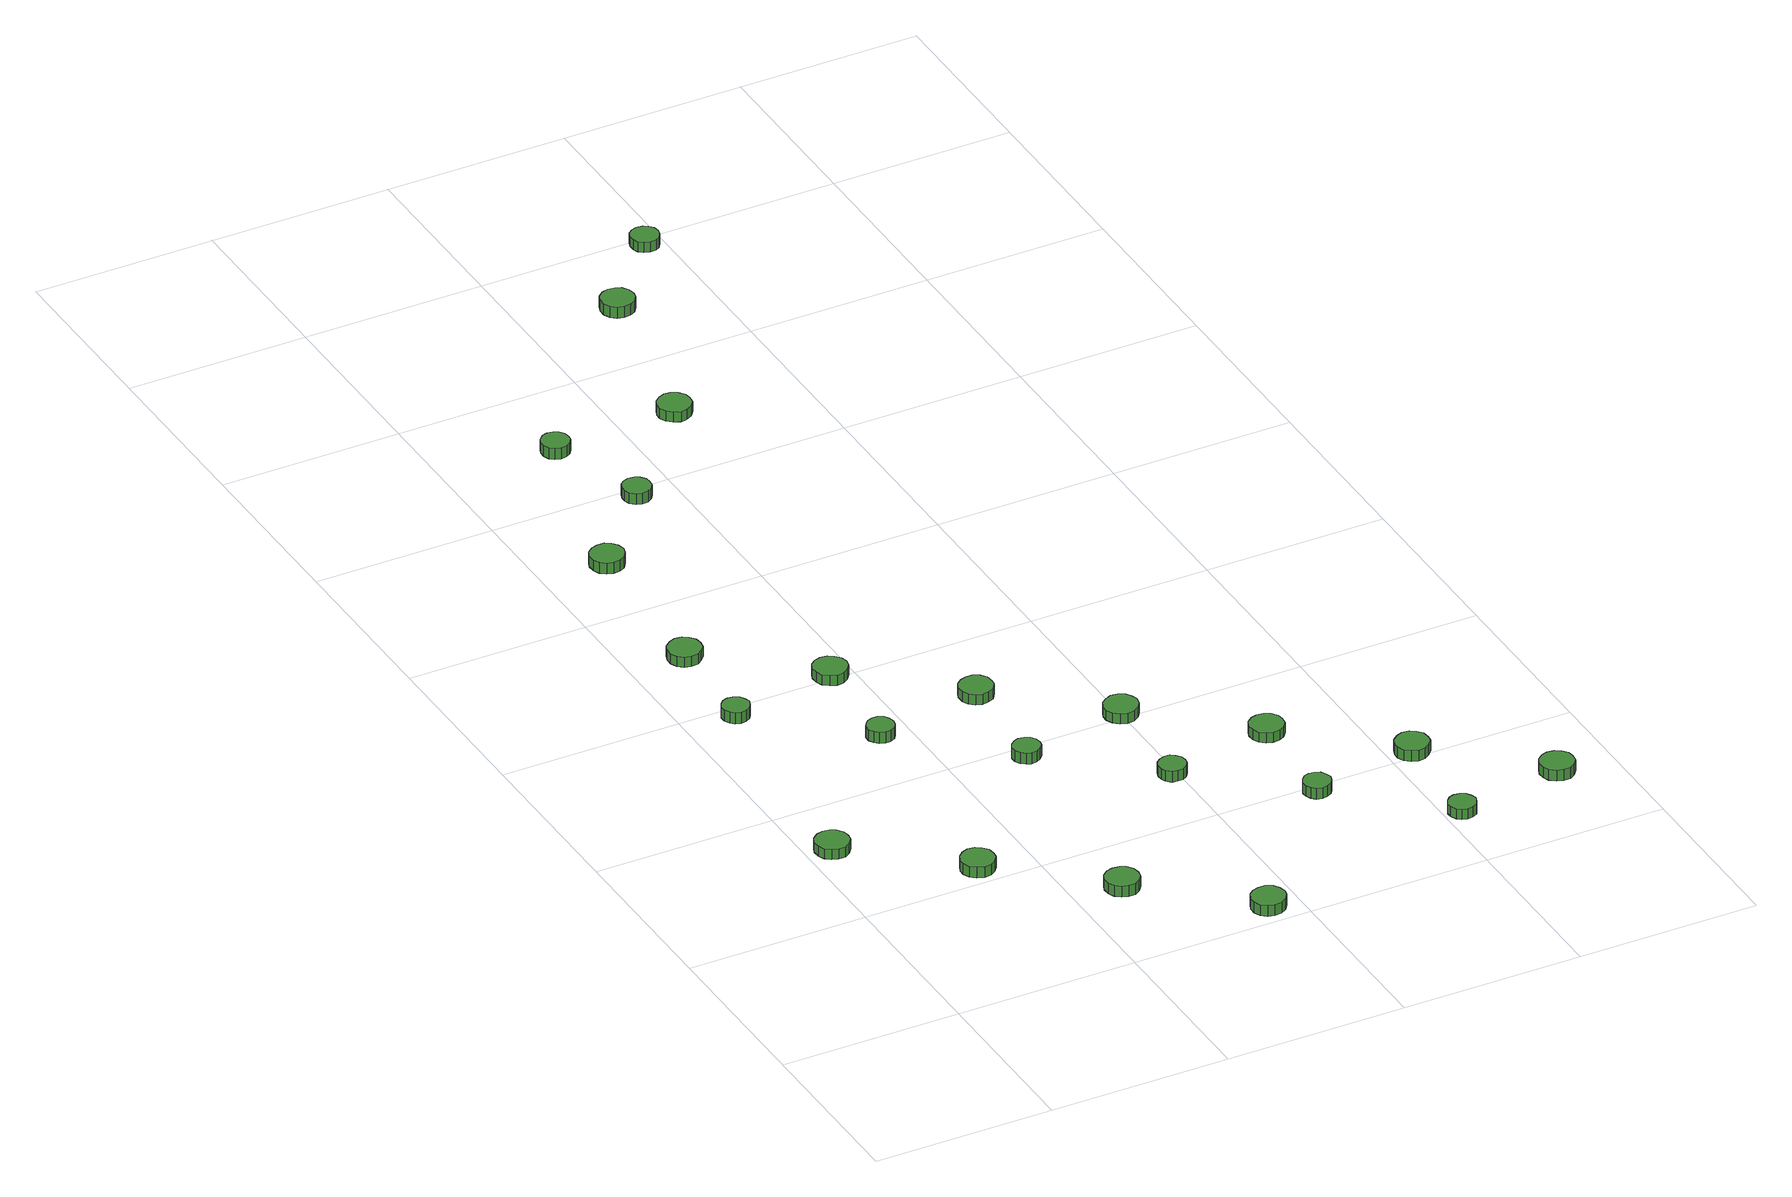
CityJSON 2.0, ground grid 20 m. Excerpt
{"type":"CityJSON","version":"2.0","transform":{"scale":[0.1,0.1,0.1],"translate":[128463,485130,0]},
"CityObjects":{
"tree1":{"type":"SolitaryVegetationObject","attributes":{"function":"something"},"geometry":[{"type":"MultiSurface","lod":"1","boundaries":[[[0,1,2,3,4,5,6,7,8,9,10,11,12,13,14]],[[15,16,17,18,19,20,21,22,23,24,25,26,27,28,29]],[[0,29,28,1]],[[1,28,27,2]],[[2,27,26,3]],[[3,26,25,4]],[[4,25,24,5]],[[5,24,23,6]],[[6,23,22,7]],[[7,22,21,8]],[[8,21,20,9]],[[9,20,19,10]],[[10,19,18,11]],[[11,18,17,12]],[[12,17,16,13]],[[13,16,15,14]],[[14,15,29,0]]]}]},
"tree2":{"type":"SolitaryVegetationObject","attributes":{"function":"something"},"geometry":[{"type":"MultiSurface","lod":"1","boundaries":[[[30,31,32,33,34,35,36,37,38,39,40,41,42,43,44]],[[45,46,47,48,49,50,51,52,53,54,55,56,57,58,59]],[[30,59,58,31]],[[31,58,57,32]],[[32,57,56,33]],[[33,56,55,34]],[[34,55,54,35]],[[35,54,53,36]],[[36,53,52,37]],[[37,52,51,38]],[[38,51,50,39]],[[39,50,49,40]],[[40,49,48,41]],[[41,48,47,42]],[[42,47,46,43]],[[43,46,45,44]],[[44,45,59,30]]]}]},
"tree3":{"type":"SolitaryVegetationObject","attributes":{"function":"something"},"geometry":[{"type":"MultiSurface","lod":"1","boundaries":[[[60,61,62,63,64,65,66,67,68,69,70,71,72,73,74]],[[75,76,77,78,79,80,81,82,83,84,85,86,87,88,89]],[[60,89,88,61]],[[61,88,87,62]],[[62,87,86,63]],[[63,86,85,64]],[[64,85,84,65]],[[65,84,83,66]],[[66,83,82,67]],[[67,82,81,68]],[[68,81,80,69]],[[69,80,79,70]],[[70,79,78,71]],[[71,78,77,72]],[[72,77,76,73]],[[73,76,75,74]],[[74,75,89,60]]]}]},
"tree4":{"type":"SolitaryVegetationObject","attributes":{"function":"something"},"geometry":[{"type":"MultiSurface","lod":"1","boundaries":[[[90,91,92,93,94,95,96,97,98,99,100,101,102,103,104]],[[105,106,107,108,109,110,111,112,113,114,115,116,117,118,119]],[[90,119,118,91]],[[91,118,117,92]],[[92,117,116,93]],[[93,116,115,94]],[[94,115,114,95]],[[95,114,113,96]],[[96,113,112,97]],[[97,112,111,98]],[[98,111,110,99]],[[99,110,109,100]],[[100,109,108,101]],[[101,108,107,102]],[[102,107,106,103]],[[103,106,105,104]],[[104,105,119,90]]]}]},
"tree5":{"type":"SolitaryVegetationObject","attributes":{"function":"something"},"geometry":[{"type":"MultiSurface","lod":"1","boundaries":[[[120,121,122,123,124,125,126,127,128,129,130,131,132,133,134]],[[135,136,137,138,139,140,141,142,143,144,145,146,147,148,149]],[[120,149,148,121]],[[121,148,147,122]],[[122,147,146,123]],[[123,146,145,124]],[[124,145,144,125]],[[125,144,143,126]],[[126,143,142,127]],[[127,142,141,128]],[[128,141,140,129]],[[129,140,139,130]],[[130,139,138,131]],[[131,138,137,132]],[[132,137,136,133]],[[133,136,135,134]],[[134,135,149,120]]]}]},
"tree6":{"type":"SolitaryVegetationObject","attributes":{"function":"something"},"geometry":[{"type":"MultiSurface","lod":"1","boundaries":[[[150,151,152,153,154,155,156,157,158,159,160,161,162,163,164]],[[165,166,167,168,169,170,171,172,173,174,175,176,177,178,179]],[[150,179,178,151]],[[151,178,177,152]],[[152,177,176,153]],[[153,176,175,154]],[[154,175,174,155]],[[155,174,173,156]],[[156,173,172,157]],[[157,172,171,158]],[[158,171,170,159]],[[159,170,169,160]],[[160,169,168,161]],[[161,168,167,162]],[[162,167,166,163]],[[163,166,165,164]],[[164,165,179,150]]]}]},
"tree7":{"type":"SolitaryVegetationObject","attributes":{"function":"something"},"geometry":[{"type":"MultiSurface","lod":"1","boundaries":[[[180,181,182,183,184,185,186,187,188,189,190,191,192,193,194]],[[195,196,197,198,199,200,201,202,203,204,205,206,207,208,209]],[[180,209,208,181]],[[181,208,207,182]],[[182,207,206,183]],[[183,206,205,184]],[[184,205,204,185]],[[185,204,203,186]],[[186,203,202,187]],[[187,202,201,188]],[[188,201,200,189]],[[189,200,199,190]],[[190,199,198,191]],[[191,198,197,192]],[[192,197,196,193]],[[193,196,195,194]],[[194,195,209,180]]]}]},
"tree8":{"type":"SolitaryVegetationObject","attributes":{"function":"something"},"geometry":[{"type":"MultiSurface","lod":"1","boundaries":[[[210,211,212,213,214,215,216,217,218,219,220,221,222,223,224]],[[225,226,227,228,229,230,231,232,233,234,235,236,237,238,239]],[[210,239,238,211]],[[211,238,237,212]],[[212,237,236,213]],[[213,236,235,214]],[[214,235,234,215]],[[215,234,233,216]],[[216,233,232,217]],[[217,232,231,218]],[[218,231,230,219]],[[219,230,229,220]],[[220,229,228,221]],[[221,228,227,222]],[[222,227,226,223]],[[223,226,225,224]],[[224,225,239,210]]]}]},
"tree9":{"type":"SolitaryVegetationObject","attributes":{"function":"something"},"geometry":[{"type":"MultiSurface","lod":"1","boundaries":[[[240,241,242,243,244,245,246,247,248,249,250,251,252,253,254]],[[255,256,257,258,259,260,261,262,263,264,265,266,267,268,269]],[[240,269,268,241]],[[241,268,267,242]],[[242,267,266,243]],[[243,266,265,244]],[[244,265,264,245]],[[245,264,263,246]],[[246,263,262,247]],[[247,262,261,248]],[[248,261,260,249]],[[249,260,259,250]],[[250,259,258,251]],[[251,258,257,252]],[[252,257,256,253]],[[253,256,255,254]],[[254,255,269,240]]]}]},
"tree10":{"type":"SolitaryVegetationObject","attributes":{"function":"something"},"geometry":[{"type":"MultiSurface","lod":"1","boundaries":[[[270,271,272,273,274,275,276,277,278,279,280,281,282,283,284]],[[285,286,287,288,289,290,291,292,293,294,295,296,297,298,299]],[[270,299,298,271]],[[271,298,297,272]],[[272,297,296,273]],[[273,296,295,274]],[[274,295,294,275]],[[275,294,293,276]],[[276,293,292,277]],[[277,292,291,278]],[[278,291,290,279]],[[279,290,289,280]],[[280,289,288,281]],[[281,288,287,282]],[[282,287,286,283]],[[283,286,285,284]],[[284,285,299,270]]]}]},
"tree11":{"type":"SolitaryVegetationObject","attributes":{"function":"something"},"geometry":[{"type":"MultiSurface","lod":"1","boundaries":[[[300,301,302,303,304,305,306,307,308,309,310,311,312,313,314]],[[315,316,317,318,319,320,321,322,323,324,325,326,327,328,329]],[[300,329,328,301]],[[301,328,327,302]],[[302,327,326,303]],[[303,326,325,304]],[[304,325,324,305]],[[305,324,323,306]],[[306,323,322,307]],[[307,322,321,308]],[[308,321,320,309]],[[309,320,319,310]],[[310,319,318,311]],[[311,318,317,312]],[[312,317,316,313]],[[313,316,315,314]],[[314,315,329,300]]]}]},
"tree12":{"type":"SolitaryVegetationObject","attributes":{"function":"something"},"geometry":[{"type":"MultiSurface","lod":"1","boundaries":[[[330,331,332,333,334,335,336,337,338,339,340,341,342,343,344]],[[345,346,347,348,349,350,351,352,353,354,355,356,357,358,359]],[[330,359,358,331]],[[331,358,357,332]],[[332,357,356,333]],[[333,356,355,334]],[[334,355,354,335]],[[335,354,353,336]],[[336,353,352,337]],[[337,352,351,338]],[[338,351,350,339]],[[339,350,349,340]],[[340,349,348,341]],[[341,348,347,342]],[[342,347,346,343]],[[343,346,345,344]],[[344,345,359,330]]]}]},
"tree13":{"type":"SolitaryVegetationObject","attributes":{"function":"something"},"geometry":[{"type":"MultiSurface","lod":"1","boundaries":[[[360,361,362,363,364,365,366,367,368,369,370,371,372,373,374]],[[375,376,377,378,379,380,381,382,383,384,385,386,387,388,389]],[[360,389,388,361]],[[361,388,387,362]],[[362,387,386,363]],[[363,386,385,364]],[[364,385,384,365]],[[365,384,383,366]],[[366,383,382,367]],[[367,382,381,368]],[[368,381,380,369]],[[369,380,379,370]],[[370,379,378,371]],[[371,378,377,372]],[[372,377,376,373]],[[373,376,375,374]],[[374,375,389,360]]]}]},
"tree14":{"type":"SolitaryVegetationObject","attributes":{"function":"something"},"geometry":[{"type":"MultiSurface","lod":"1","boundaries":[[[390,391,392,393,394,395,396,397,398,399,400,401,402,403,404]],[[405,406,407,408,409,410,411,412,413,414,415,416,417,418,419]],[[390,419,418,391]],[[391,418,417,392]],[[392,417,416,393]],[[393,416,415,394]],[[394,415,414,395]],[[395,414,413,396]],[[396,413,412,397]],[[397,412,411,398]],[[398,411,410,399]],[[399,410,409,400]],[[400,409,408,401]],[[401,408,407,402]],[[402,407,406,403]],[[403,406,405,404]],[[404,405,419,390]]]}]},
"tree15":{"type":"SolitaryVegetationObject","attributes":{"function":"something"},"geometry":[{"type":"MultiSurface","lod":"1","boundaries":[[[420,421,422,423,424,425,426,427,428,429,430,431,432,433,434]],[[435,436,437,438,439,440,441,442,443,444,445,446,447,448,449]],[[420,449,448,421]],[[421,448,447,422]],[[422,447,446,423]],[[423,446,445,424]],[[424,445,444,425]],[[425,444,443,426]],[[426,443,442,427]],[[427,442,441,428]],[[428,441,440,429]],[[429,440,439,430]],[[430,439,438,431]],[[431,438,437,432]],[[432,437,436,433]],[[433,436,435,434]],[[434,435,449,420]]]}]},
"tree16":{"type":"SolitaryVegetationObject","attributes":{"function":"something"},"geometry":[{"type":"MultiSurface","lod":"1","boundaries":[[[450,451,452,453,454,455,456,457,458,459,460,461,462,463,464]],[[465,466,467,468,469,470,471,472,473,474,475,476,477,478,479]],[[450,479,478,451]],[[451,478,477,452]],[[452,477,476,453]],[[453,476,475,454]],[[454,475,474,455]],[[455,474,473,456]],[[456,473,472,457]],[[457,472,471,458]],[[458,471,470,459]],[[459,470,469,460]],[[460,469,468,461]],[[461,468,467,462]],[[462,467,466,463]],[[463,466,465,464]],[[464,465,479,450]]]}]},
"tree17":{"type":"SolitaryVegetationObject","attributes":{"function":"something"},"geometry":[{"type":"MultiSurface","lod":"1","boundaries":[[[480,481,482,483,484,485,486,487,488,489,490,491,492,493,494]],[[495,496,497,498,499,500,501,502,503,504,505,506,507,508,509]],[[480,509,508,481]],[[481,508,507,482]],[[482,507,506,483]],[[483,506,505,484]],[[484,505,504,485]],[[485,504,503,486]],[[486,503,502,487]],[[487,502,501,488]],[[488,501,500,489]],[[489,500,499,490]],[[490,499,498,491]],[[491,498,497,492]],[[492,497,496,493]],[[493,496,495,494]],[[494,495,509,480]]]}]},
"tree18":{"type":"SolitaryVegetationObject","attributes":{"function":"something"},"geometry":[{"type":"MultiSurface","lod":"1","boundaries":[[[510,511,512,513,514,515,516,517,518,519,520,521,522,523,524]],[[525,526,527,528,529,530,531,532,533,534,535,536,537,538,539]],[[510,539,538,511]],[[511,538,537,512]],[[512,537,536,513]],[[513,536,535,514]],[[514,535,534,515]],[[515,534,533,516]],[[516,533,532,517]],[[517,532,531,518]],[[518,531,530,519]],[[519,530,529,520]],[[520,529,528,521]],[[521,528,527,522]],[[522,527,526,523]],[[523,526,525,524]],[[524,525,539,510]]]}]},
"tree19":{"type":"SolitaryVegetationObject","attributes":{"function":"something"},"geometry":[{"type":"MultiSurface","lod":"1","boundaries":[[[540,541,542,543,544,545,546,547,548,549,550,551,552,553,554]],[[555,556,557,558,559,560,561,562,563,564,565,566,567,568,569]],[[540,569,568,541]],[[541,568,567,542]],[[542,567,566,543]],[[543,566,565,544]],[[544,565,564,545]],[[545,564,563,546]],[[546,563,562,547]],[[547,562,561,548]],[[548,561,560,549]],[[549,560,559,550]],[[550,559,558,551]],[[551,558,557,552]],[[552,557,556,553]],[[553,556,555,554]],[[554,555,569,540]]]}]},
"tree20":{"type":"SolitaryVegetationObject","attributes":{"function":"something"},"geometry":[{"type":"MultiSurface","lod":"1","boundaries":[[[570,571,572,573,574,575,576,577,578,579,580,581,582,583,584]],[[585,586,587,588,589,590,591,592,593,594,595,596,597,598,599]],[[570,599,598,571]],[[571,598,597,572]],[[572,597,596,573]],[[573,596,595,574]],[[574,595,594,575]],[[575,594,593,576]],[[576,593,592,577]],[[577,592,591,578]],[[578,591,590,579]],[[579,590,589,580]],[[580,589,588,581]],[[581,588,587,582]],[[582,587,586,583]],[[583,586,585,584]],[[584,585,599,570]]]}]},
"tree21":{"type":"SolitaryVegetationObject","attributes":{"function":"something"},"geometry":[{"type":"MultiSurface","lod":"1","boundaries":[[[600,601,602,603,604,605,606,607,608,609,610,611,612,613,614]],[[615,616,617,618,619,620,621,622,623,624,625,626,627,628,629]],[[600,629,628,601]],[[601,628,627,602]],[[602,627,626,603]],[[603,626,625,604]],[[604,625,624,605]],[[605,624,623,606]],[[606,623,622,607]],[[607,622,621,608]],[[608,621,620,609]],[[609,620,619,610]],[[610,619,618,611]],[[611,618,617,612]],[[612,617,616,613]],[[613,616,615,614]],[[614,615,629,600]]]}]},
"tree22":{"type":"SolitaryVegetationObject","attributes":{"function":"something"},"geometry":[{"type":"MultiSurface","lod":"1","boundaries":[[[630,631,632,633,634,635,636,637,638,639,640,641,642,643,644]],[[645,646,647,648,649,650,651,652,653,654,655,656,657,658,659]],[[630,659,658,631]],[[631,658,657,632]],[[632,657,656,633]],[[633,656,655,634]],[[634,655,654,635]],[[635,654,653,636]],[[636,653,652,637]],[[637,652,651,638]],[[638,651,650,639]],[[639,650,649,640]],[[640,649,648,641]],[[641,648,647,642]],[[642,647,646,643]],[[643,646,645,644]],[[644,645,659,630]]]}]},
"tree23":{"type":"SolitaryVegetationObject","attributes":{"function":"something"},"geometry":[{"type":"MultiSurface","lod":"1","boundaries":[[[660,661,662,663,664,665,666,667,668,669,670,671,672,673,674]],[[675,676,677,678,679,680,681,682,683,684,685,686,687,688,689]],[[660,689,688,661]],[[661,688,687,662]],[[662,687,686,663]],[[663,686,685,664]],[[664,685,684,665]],[[665,684,683,666]],[[666,683,682,667]],[[667,682,681,668]],[[668,681,680,669]],[[669,680,679,670]],[[670,679,678,671]],[[671,678,677,672]],[[672,677,676,673]],[[673,676,675,674]],[[674,675,689,660]]]}]}
},
"vertices":[
[43,318,22],[42,325,22],[37,332,22],[31,335,22],[23,336,22],[16,334,22],[10,329,22],[7,322,22],[7,314,22],[10,307,22],[16,302,22],[23,300,22],[31,300,22],[37,304,22],[42,310,22],[42,310,10],[37,304,10],[31,300,10],[23,300,10],[16,302,10],[10,307,10],[7,314,10],[7,322,10],[10,329,10],[16,334,10],[23,336,10],[31,335,10],[37,332,10],[42,325,10],[43,318,10],
[156,219,23],[155,227,23],[150,233,23],[144,237,23],[136,238,23],[129,235,23],[123,230,23],[120,223,23],[120,216,23],[123,209,23],[129,204,23],[136,201,23],[144,202,23],[150,206,23],[155,212,23],[155,212,10],[150,206,10],[144,202,10],[136,201,10],[129,204,10],[123,209,10],[120,216,10],[120,223,10],[123,230,10],[129,235,10],[136,238,10],[144,237,10],[150,233,10],[155,227,10],[156,219,10],
[68,577,25],[66,583,25],[63,588,25],[57,591,25],[51,592,25],[45,590,25],[41,586,25],[38,580,25],[38,574,25],[41,568,25],[45,564,25],[51,562,25],[57,563,25],[63,566,25],[66,571,25],[66,571,12],[63,566,12],[57,563,12],[51,562,12],[45,564,12],[41,568,12],[38,574,12],[38,580,12],[41,586,12],[45,590,12],[51,592,12],[57,591,12],[63,588,12],[66,583,12],[68,577,12],
[77,698,22],[76,706,22],[71,712,22],[65,716,22],[57,717,22],[50,714,22],[44,709,22],[41,702,22],[41,694,22],[44,687,22],[50,682,22],[57,680,22],[65,681,22],[71,685,22],[76,691,22],[76,691,10],[71,685,10],[65,681,10],[57,680,10],[50,682,10],[44,687,10],[41,694,10],[41,702,10],[44,709,10],[50,714,10],[57,717,10],[65,716,10],[71,712,10],[76,706,10],[77,698,10],
[268,121,23],[267,128,23],[262,135,23],[256,138,23],[248,139,23],[241,137,23],[235,132,23],[232,125,23],[232,117,23],[235,110,23],[241,105,23],[248,103,23],[256,103,23],[262,107,23],[267,113,23],[267,113,10],[262,107,10],[256,103,10],[248,103,10],[241,105,10],[235,110,10],[232,117,10],[232,125,10],[235,132,10],[241,137,10],[248,139,10],[256,138,10],[262,135,10],[267,128,10],[268,121,10],
[180,478,24],[178,485,24],[175,490,24],[169,493,24],[163,493,24],[157,491,24],[153,487,24],[150,482,24],[150,475,24],[153,470,24],[157,466,24],[163,464,24],[169,464,24],[175,467,24],[178,472,24],[178,472,11],[175,467,11],[169,464,11],[163,464,11],[157,466,11],[153,470,11],[150,475,11],[150,482,11],[153,487,11],[157,491,11],[163,493,11],[169,493,11],[175,490,11],[178,485,11],[180,478,11],
[89,885,23],[87,893,23],[82,899,23],[76,903,23],[68,903,23],[61,901,23],[55,896,23],[52,889,23],[52,881,23],[55,874,23],[61,869,23],[68,867,23],[76,868,23],[82,871,23],[87,878,23],[87,878,10],[82,871,10],[76,868,10],[68,867,10],[61,869,10],[55,874,10],[52,881,10],[52,889,10],[55,896,10],[61,901,10],[68,903,10],[76,903,10],[82,899,10],[87,893,10],[89,885,10],
[191,600,22],[189,607,22],[184,613,22],[178,617,22],[170,618,22],[163,616,22],[157,611,22],[154,604,22],[154,596,22],[157,589,22],[163,584,22],[170,581,22],[178,582,22],[184,586,22],[189,592,22],[189,592,10],[184,586,10],[178,582,10],[170,581,10],[163,584,10],[157,589,10],[154,596,10],[154,604,10],[157,611,10],[163,616,10],[170,618,10],[178,617,10],[184,613,10],[189,607,10],[191,600,10],
[382,21,23],[380,29,23],[376,35,23],[369,39,23],[361,39,23],[354,37,23],[348,32,23],[345,25,23],[345,17,23],[348,10,23],[354,5,23],[361,3,23],[369,4,23],[376,8,23],[380,14,23],[380,14,10],[376,8,10],[369,4,10],[361,3,10],[354,5,10],[348,10,10],[345,17,10],[345,25,10],[348,32,10],[354,37,10],[361,39,10],[369,39,10],[376,35,10],[380,29,10],[382,21,10],
[293,379,22],[292,385,22],[288,390,22],[283,393,22],[276,394,22],[271,392,22],[266,388,22],[263,382,22],[263,376,22],[266,370,22],[271,366,22],[276,364,22],[283,365,22],[288,368,22],[292,373,22],[292,373,9],[288,368,9],[283,365,9],[276,364,9],[271,366,9],[266,370,9],[263,376,9],[263,382,9],[266,388,9],[271,392,9],[276,394,9],[283,393,9],[288,390,9],[292,385,9],[293,379,9],
[303,500,22],[302,508,22],[297,514,22],[290,518,22],[283,518,22],[276,516,22],[270,511,22],[267,504,22],[267,496,22],[270,489,22],[276,484,22],[283,482,22],[290,483,22],[297,486,22],[302,493,22],[302,493,10],[297,486,10],[290,483,10],[283,482,10],[276,484,10],[270,489,10],[267,496,10],[267,504,10],[270,511,10],[276,516,10],[283,518,10],[290,518,10],[297,514,10],[302,508,10],[303,500,10],
[171,984,21],[170,990,21],[166,995,21],[161,998,21],[154,999,21],[148,997,21],[143,993,21],[141,987,21],[141,981,21],[143,975,21],[148,970,21],[154,968,21],[161,969,21],[166,972,21],[170,977,21],[170,977,8],[166,972,8],[161,969,8],[154,968,8],[148,970,8],[143,975,8],[141,981,8],[141,987,8],[143,993,8],[148,997,8],[154,999,8],[161,998,8],[166,995,8],[170,990,8],[171,984,8],
[139,1097,19],[138,1104,19],[134,1109,19],[129,1112,19],[122,1113,19],[116,1111,19],[111,1106,19],[109,1101,19],[109,1094,19],[111,1088,19],[116,1084,19],[122,1082,19],[129,1083,19],[134,1086,19],[138,1091,19],[138,1091,6],[134,1086,6],[129,1083,6],[122,1082,6],[116,1084,6],[111,1088,6],[109,1094,6],[109,1101,6],[111,1106,6],[116,1111,6],[122,1113,6],[129,1112,6],[134,1109,6],[138,1104,6],[139,1097,6],
[406,280,23],[405,286,23],[401,291,23],[396,295,23],[390,295,23],[384,293,23],[379,289,23],[377,283,23],[377,277,23],[379,272,23],[384,267,23],[390,266,23],[396,266,23],[401,269,23],[405,274,23],[405,274,10],[401,269,10],[396,266,10],[390,266,10],[384,267,10],[379,272,10],[377,277,10],[377,283,10],[379,289,10],[384,293,10],[390,295,10],[396,295,10],[401,291,10],[405,286,10],[406,280,10],
[416,402,22],[414,409,22],[410,415,22],[403,419,22],[395,420,22],[388,417,22],[382,412,22],[379,405,22],[379,398,22],[382,391,22],[388,386,22],[395,383,22],[403,384,22],[410,388,22],[414,394,22],[414,394,10],[410,388,10],[403,384,10],[395,383,10],[388,386,10],[382,391,10],[379,398,10],[379,405,10],[382,412,10],[388,417,10],[395,420,10],[403,419,10],[410,415,10],[414,409,10],[416,402,10],
[519,182,25],[517,188,25],[514,193,25],[508,196,25],[502,197,25],[496,195,25],[492,191,25],[489,185,25],[489,179,25],[492,173,25],[496,169,25],[502,167,25],[508,168,25],[514,171,25],[517,176,25],[517,176,12],[514,171,12],[508,168,12],[502,167,12],[496,169,12],[492,173,12],[489,179,12],[489,185,12],[492,191,12],[496,195,12],[502,197,12],[508,196,12],[514,193,12],[517,188,12],[519,182,12],
[281,1106,17],[280,1113,17],[275,1119,17],[268,1123,17],[261,1124,17],[254,1121,17],[248,1116,17],[245,1109,17],[245,1102,17],[248,1095,17],[254,1090,17],[261,1087,17],[268,1088,17],[275,1092,17],[280,1098,17],[280,1098,5],[275,1092,5],[268,1088,5],[261,1087,5],[254,1090,5],[248,1095,5],[245,1102,5],[245,1109,5],[248,1116,5],[254,1121,5],[261,1124,5],[268,1123,5],[275,1119,5],[280,1113,5],[281,1106,5],
[528,302,22],[527,309,22],[522,316,22],[516,319,22],[508,320,22],[501,318,22],[495,313,22],[492,306,22],[492,298,22],[495,291,22],[501,286,22],[508,284,22],[516,285,22],[522,288,22],[527,294,22],[527,294,10],[522,288,10],[516,285,10],[508,284,10],[501,286,10],[495,291,10],[492,298,10],[492,306,10],[495,313,10],[501,318,10],[508,320,10],[516,319,10],[522,316,10],[527,309,10],[528,302,10],
[631,82,23],[629,88,23],[626,93,23],[620,96,23],[614,97,23],[608,95,23],[604,91,23],[601,85,23],[601,79,23],[604,73,23],[608,69,23],[614,67,23],[620,68,23],[626,71,23],[629,76,23],[629,76,11],[626,71,11],[620,68,11],[614,67,11],[608,69,11],[604,73,11],[601,79,11],[601,85,11],[604,91,11],[608,95,11],[614,97,11],[620,96,11],[626,93,11],[629,88,11],[631,82,11],
[641,203,23],[640,211,23],[635,217,23],[629,221,23],[621,222,23],[614,219,23],[608,214,23],[605,207,23],[605,200,23],[608,193,23],[614,188,23],[621,185,23],[629,186,23],[635,190,23],[640,196,23],[640,196,10],[635,190,10],[629,186,10],[621,185,10],[614,188,10],[608,193,10],[605,200,10],[605,207,10],[608,214,10],[614,219,10],[621,222,10],[629,221,10],[635,217,10],[640,211,10],[641,203,10],
[320,1300,18],[319,1307,18],[314,1314,18],[308,1317,18],[300,1318,18],[293,1316,18],[287,1311,18],[284,1304,18],[284,1296,18],[287,1289,18],[293,1284,18],[300,1282,18],[308,1283,18],[314,1286,18],[319,1293,18],[319,1293,5],[314,1286,5],[308,1283,5],[300,1282,5],[293,1284,5],[287,1289,5],[284,1296,5],[284,1304,5],[287,1311,5],[293,1316,5],[300,1318,5],[308,1317,5],[314,1314,5],[319,1307,5],[320,1300,5],
[753,104,23],[752,111,23],[747,117,23],[741,121,23],[733,122,23],[726,120,23],[720,115,23],[717,108,23],[717,100,23],[720,93,23],[726,88,23],[733,86,23],[741,86,23],[747,90,23],[752,96,23],[752,96,10],[747,90,10],[741,86,10],[733,86,10],[726,88,10],[720,93,10],[717,100,10],[717,108,10],[720,115,10],[726,120,10],[733,122,10],[741,121,10],[747,117,10],[752,111,10],[753,104,10],
[396,1391,17],[395,1397,17],[391,1402,17],[386,1405,17],[379,1406,17],[373,1404,17],[368,1400,17],[366,1394,17],[366,1388,17],[368,1382,17],[373,1378,17],[379,1376,17],[386,1376,17],[391,1379,17],[395,1385,17],[395,1385,5],[391,1379,5],[386,1376,5],[379,1376,5],[373,1378,5],[368,1382,5],[366,1388,5],[366,1394,5],[368,1400,5],[373,1404,5],[379,1406,5],[386,1405,5],[391,1402,5],[395,1397,5],[396,1391,5]
]}
